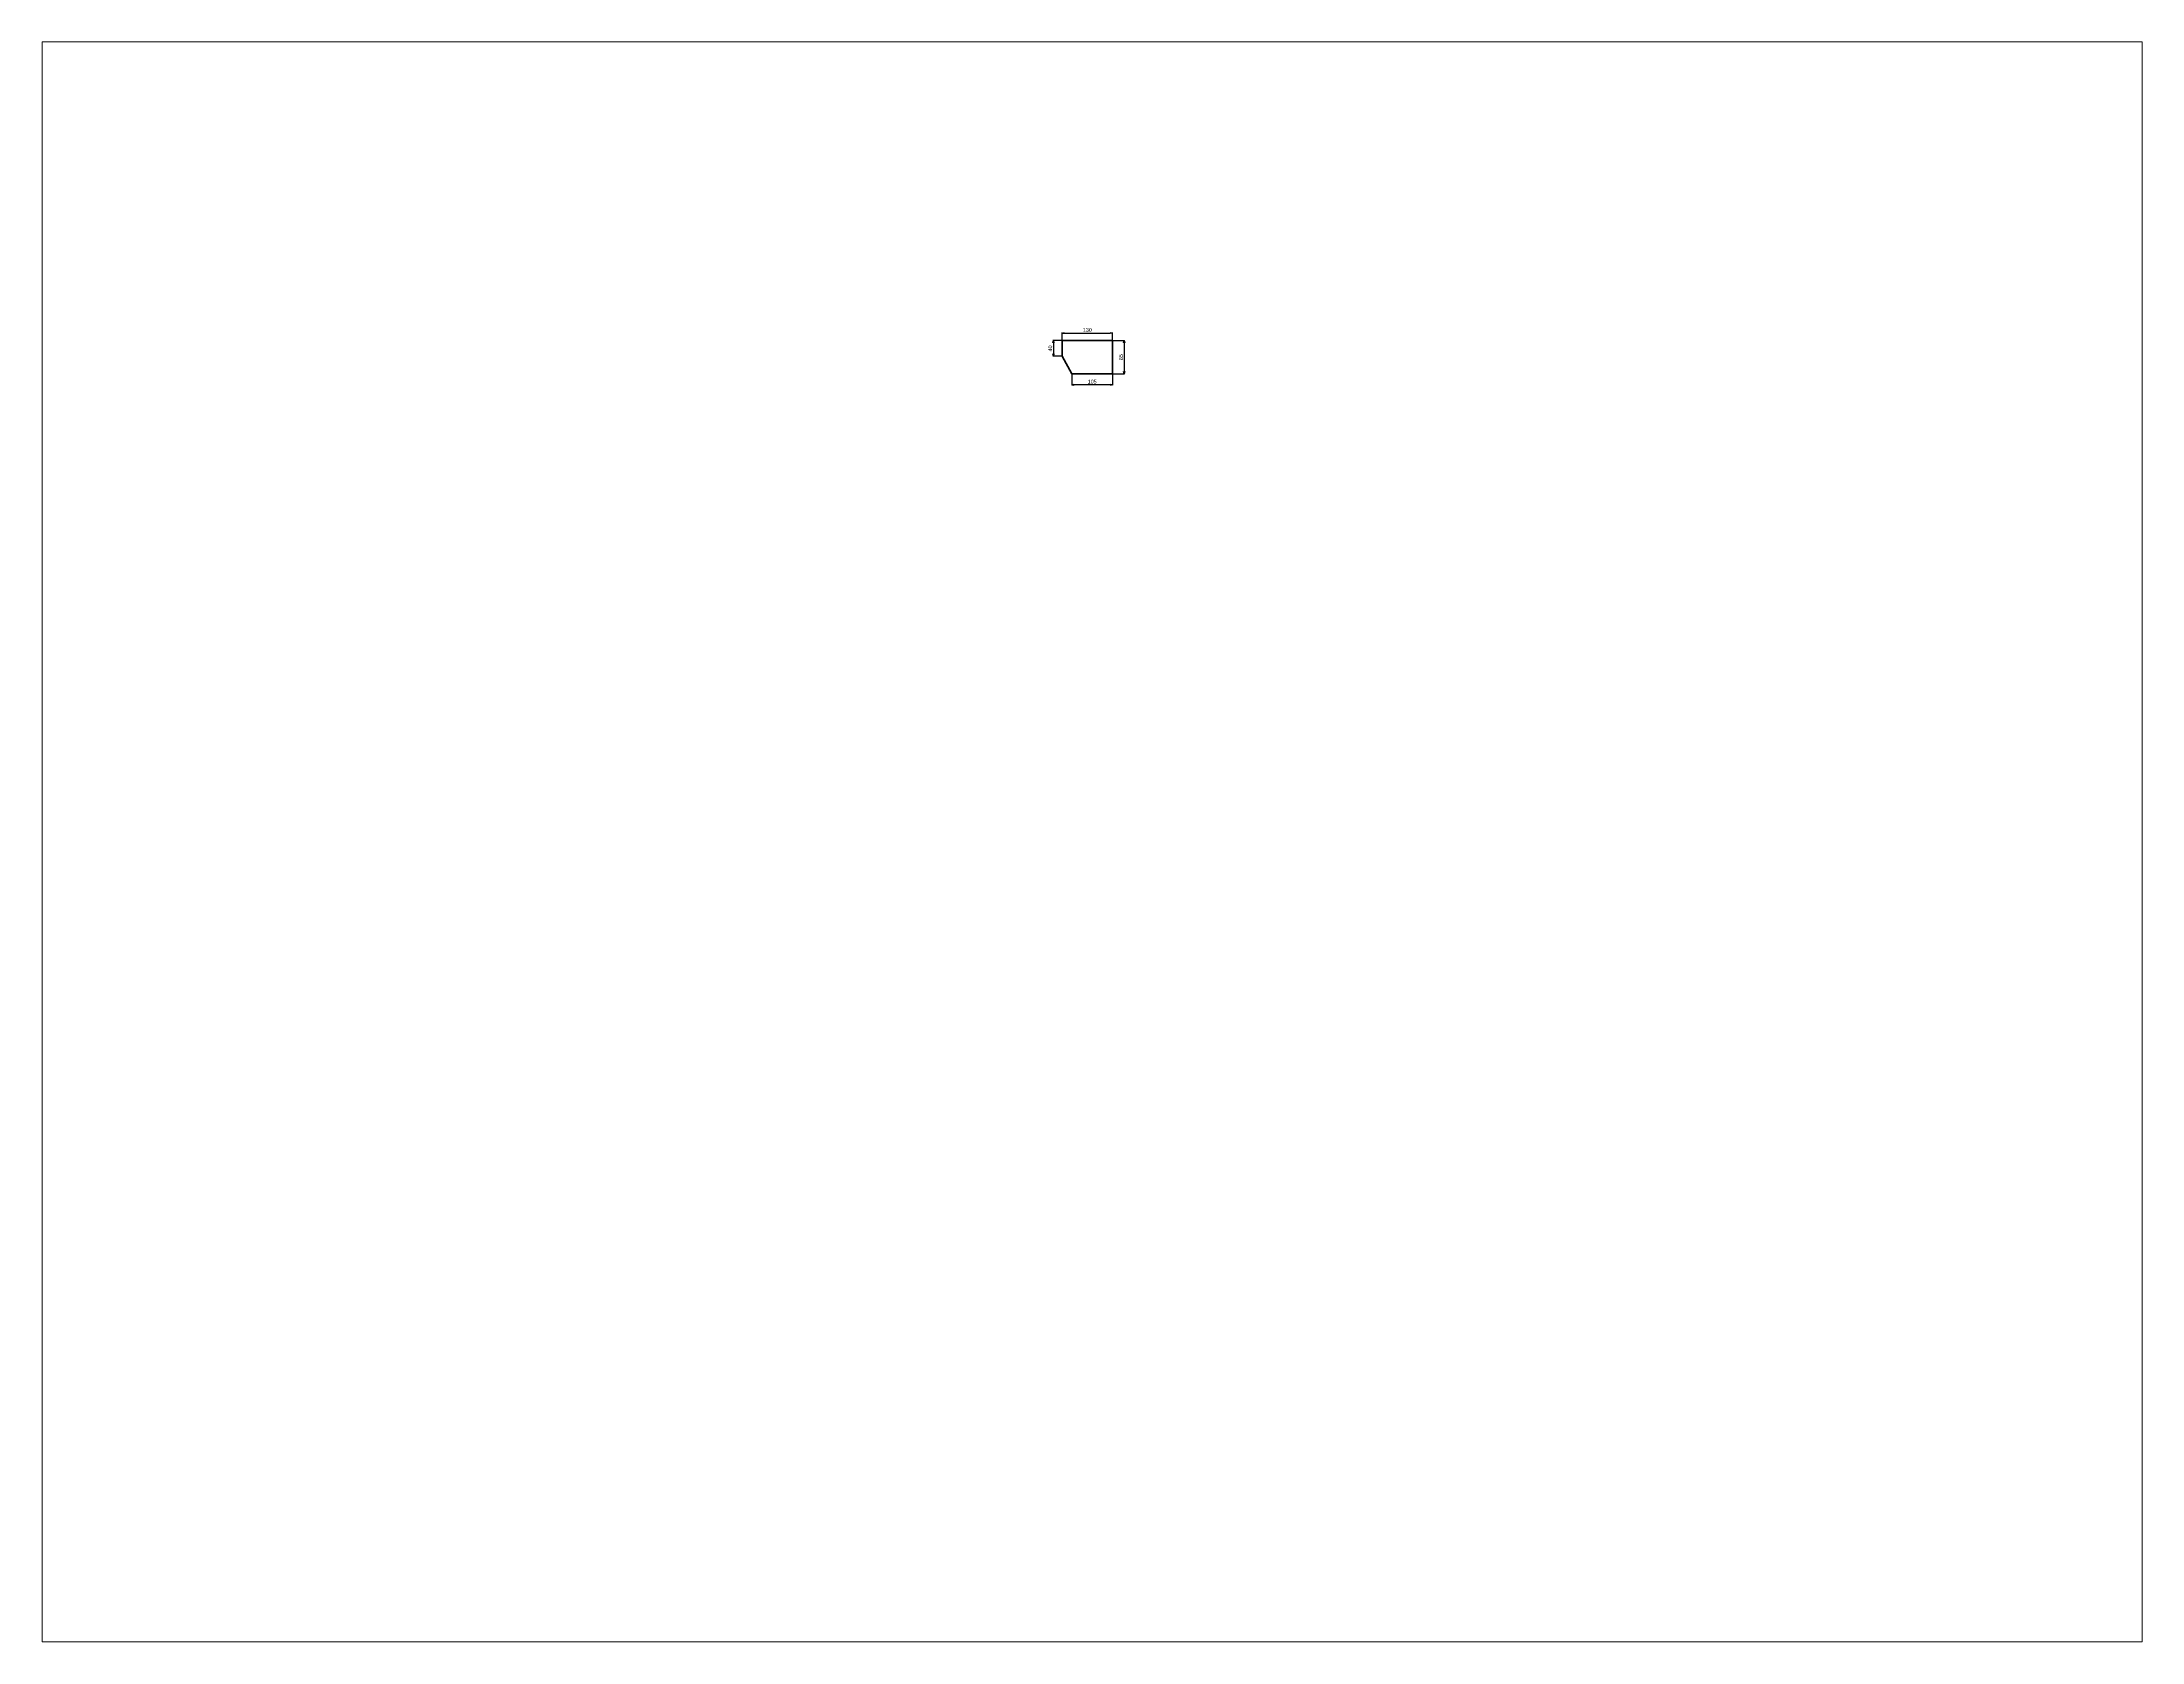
# Paper-space layout 'レイアウト2' of a CAD drawing. Header units: millimetres. Extents: x 27 to 240, y 20 to 183.
# The model-space entities are those that its viewports show. They can reach past a viewport. Long polylines and large blocks are cut down to what shows.
import ezdxf

# ---------------------------------------------------------------- set-up
doc = ezdxf.new("R2010")
doc.units = ezdxf.units.MM
doc.layers.add('外形線', color=7, linetype='Continuous', lineweight=40)
doc.layers.add('寸法線', color=3, linetype='Continuous', lineweight=20)
doc.styles.get("Standard").update_dxf_attribs({"font": 'MS PGothic.ttf'})
doc.dimstyles.new('ST-10', dxfattribs={"dimtxt": 10, "dimasz": 6, "dimexe": 1.25, "dimexo": 0.75, "dimgap": 3, "dimtad": 1, "dimdec": 1, "dimdsep": 46, "dimtxsty": 'Standard', "dimblk": 'OPEN30', "dimcen": -10, "dimadec": 1, "dimazin": 2, "dimtfac": 1, "dimtdec": 1, "dimtmove": 0, "dimatfit": 3, "dimldrblk": 'OPEN30', "dimfxl": 1, "dimarcsym": 0})

# ---------------------------------------------------------------- blocks, each defined once
blk = doc.blocks.new('_Open30')
at = {"color": 0, "linetype": 'ByBlock', "lineweight": -2}
for p, q in [((-1, 0.27), (0, 0)), ((0, 0), (-1, -0.27)), ((0, 0), (-1, 0))]:
    blk.add_line(p, q, dxfattribs=at)
blk = doc.blocks.new('*D28')
at = {"layer": 'Defpoints', "color": 0, "transparency": 16777216}
for p in [(1257.3, 3190.6), (1257.3, 3105.6), (1287, 3105.6)]:
    blk.add_point(p, dxfattribs=at)
at = {"layer": '寸法線', "color": 0, "lineweight": -2, "transparency": 16777216}
for p, q in [((1258, 3190.6), (1288.3, 3190.6)), ((1287, 3184.6), (1287, 3111.6)), ((1258, 3105.6), (1288.3, 3105.6))]:
    blk.add_line(p, q, dxfattribs=at)
at = {"layer": '寸法線', "color": 0, "lineweight": -2, "transparency": 16777216, "xscale": 6, "yscale": 6, "zscale": 6}
for p, rotation in [((1287, 3190.6), 90), ((1287, 3105.6), 270)]:
    blk.add_blockref('_Open30', p, dxfattribs=dict(at, rotation=rotation))
at = {"layer": '寸法線', "color": 0, "transparency": 16777216, "insert": (1279, 3148.1), "char_height": 10, "attachment_point": 5, "rotation": 90}
blk.add_mtext('85', dxfattribs=at)
blk = doc.blocks.new('*D29')
at = {"layer": 'Defpoints', "color": 0, "transparency": 16777216}
for p in [(1127.3, 3190.6), (1257.3, 3210.3), (1257.3, 3190.6)]:
    blk.add_point(p, dxfattribs=at)
at = {"layer": '寸法線', "color": 0, "lineweight": -2, "transparency": 16777216}
for p, q in [((1127.3, 3191.4), (1127.3, 3211.6)), ((1133.3, 3210.3), (1251.3, 3210.3)), ((1257.3, 3191.4), (1257.3, 3211.6))]:
    blk.add_line(p, q, dxfattribs=at)
at = {"layer": '寸法線', "color": 0, "lineweight": -2, "transparency": 16777216, "xscale": 6, "yscale": 6, "zscale": 6, "rotation": 180}
blk.add_blockref('_Open30', (1127.3, 3210.3), dxfattribs=at)
at = {"layer": '寸法線', "color": 0, "lineweight": -2, "transparency": 16777216, "xscale": 6, "yscale": 6, "zscale": 6}
blk.add_blockref('_Open30', (1257.3, 3210.3), dxfattribs=at)
at = {"layer": '寸法線', "color": 0, "transparency": 16777216, "insert": (1192.3, 3218.3), "char_height": 10, "attachment_point": 5}
blk.add_mtext('130', dxfattribs=at)
blk = doc.blocks.new('*D30')
at = {"layer": 'Defpoints', "color": 0, "transparency": 16777216}
for p in [(1152.3, 3105.6), (1257.3, 3105.6), (1152.3, 3077.1)]:
    blk.add_point(p, dxfattribs=at)
at = {"layer": '寸法線', "color": 0, "lineweight": -2, "transparency": 16777216}
for p, q in [((1152.3, 3104.9), (1152.3, 3075.9)), ((1257.3, 3104.9), (1257.3, 3075.9)), ((1251.3, 3077.1), (1158.3, 3077.1))]:
    blk.add_line(p, q, dxfattribs=at)
at = {"layer": '寸法線', "color": 0, "lineweight": -2, "transparency": 16777216, "xscale": 6, "yscale": 6, "zscale": 6, "rotation": 180}
blk.add_blockref('_Open30', (1152.3, 3077.1), dxfattribs=at)
at = {"layer": '寸法線', "color": 0, "lineweight": -2, "transparency": 16777216, "xscale": 6, "yscale": 6, "zscale": 6}
blk.add_blockref('_Open30', (1257.3, 3077.1), dxfattribs=at)
at = {"layer": '寸法線', "color": 0, "transparency": 16777216, "insert": (1204.8, 3085.1), "char_height": 10, "attachment_point": 5}
blk.add_mtext('105', dxfattribs=at)
blk = doc.blocks.new('*D31')
at = {"layer": 'Defpoints', "color": 0, "transparency": 16777216}
for p in [(1127.3, 3190.6), (1104.8, 3150.6), (1127.3, 3150.6)]:
    blk.add_point(p, dxfattribs=at)
at = {"layer": '寸法線', "color": 0, "lineweight": -2, "transparency": 16777216}
for p, q in [((1126.5, 3190.6), (1103.5, 3190.6)), ((1126.5, 3150.6), (1103.5, 3150.6)), ((1104.8, 3184.6), (1104.8, 3156.6))]:
    blk.add_line(p, q, dxfattribs=at)
at = {"layer": '寸法線', "color": 0, "lineweight": -2, "transparency": 16777216, "xscale": 6, "yscale": 6, "zscale": 6}
for p, rotation in [((1104.8, 3190.6), 90), ((1104.8, 3150.6), 270)]:
    blk.add_blockref('_Open30', p, dxfattribs=dict(at, rotation=rotation))
at = {"layer": '寸法線', "color": 0, "transparency": 16777216, "insert": (1096.8, 3170.6), "char_height": 10, "attachment_point": 5, "rotation": 90}
blk.add_mtext('40', dxfattribs=at)

msp = doc.modelspace()

# ---------------------------------------------------------------- linework, layer by layer
at = {"layer": '外形線'}
for p, q in [((1127.29, 3150.6), (1127.29, 3190.6)), ((1127.29, 3190.6), (1257.29, 3190.6)), ((1257.29, 3190.6), (1257.29, 3105.6)), ((1127.29, 3150.6), (1152.29, 3105.6)), ((1257.29, 3105.6), (1152.29, 3105.6))]:
    msp.add_line(p, q, dxfattribs=at)

# ---------------------------------------------------------------- dimensions: what is measured, and where the dimension line sits
at = {"layer": '寸法線'}
for base, p1, p2, picture, middle in [((1104.78, 3150.6), (1127.29, 3190.6), (1127.29, 3150.6), '*D31', (1096.78, 3170.6)), ((1287, 3105.6), (1257.29, 3190.6), (1257.29, 3105.6), '*D28', (1279, 3148.1))]:
    dim = msp.add_linear_dim(base=base, p1=p1, p2=p2, angle=90, dimstyle='ST-10', dxfattribs=at)
    dim.commit()
    dim.dimension.update_dxf_attribs({"geometry": picture, "text_midpoint": middle})
for base, p1, p2, picture, middle in [((1257.29, 3210.33), (1127.29, 3190.6), (1257.29, 3190.6), '*D29', (1192.29, 3218.33)), ((1152.29, 3077.14), (1257.29, 3105.6), (1152.29, 3105.6), '*D30', (1204.79, 3085.14))]:
    dim = msp.add_linear_dim(base=base, p1=p1, p2=p2, dimstyle='ST-10', dxfattribs=at)
    dim.commit()
    dim.dimension.update_dxf_attribs({"geometry": picture, "text_midpoint": middle})

psp = doc.layouts.new('レイアウト2')

# ---------------------------------------------------------------- viewports
at = {"layer": '外形線'}
psp.add_viewport(center=(133.35, 101.6), size=(213.36, 162.56), view_center_point=(1204.33, 1899.98), view_height=4118.9978, dxfattribs=at)

doc.saveas('drawing.dxf')
